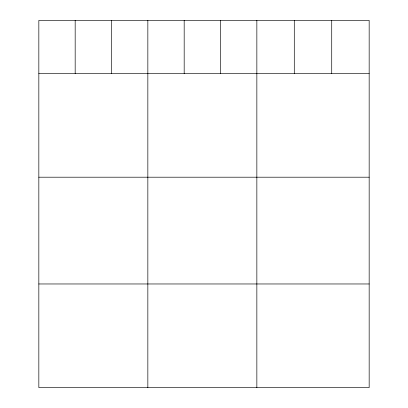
<?xml version="1.0" encoding="UTF-8"?>
<svg xmlns="http://www.w3.org/2000/svg" width="408" height="408" viewBox="0 0 408 408"><rect width="100%" height="100%" fill="white"/><g stroke="black" fill="none" stroke-linecap="round" stroke-linejoin="round"><path stroke-width="0.61" d="M369.163 73.567L369.163 387.6L38.837 387.6L38.837 20.4L369.163 20.4L369.163 73.567L38.837 73.567M38.837 177.2L369.163 177.2M38.837 283.968L369.163 283.968M331.724 20.4L331.724 73.567M294.29 20.4L294.29 73.567M256.851 20.4L256.851 387.6M220.514 20.4L220.514 73.567M184.181 20.4L184.181 73.567M147.844 20.4L147.844 387.6M111.511 20.4L111.511 73.567M75.174 20.4L75.174 73.567"/></g></svg>
